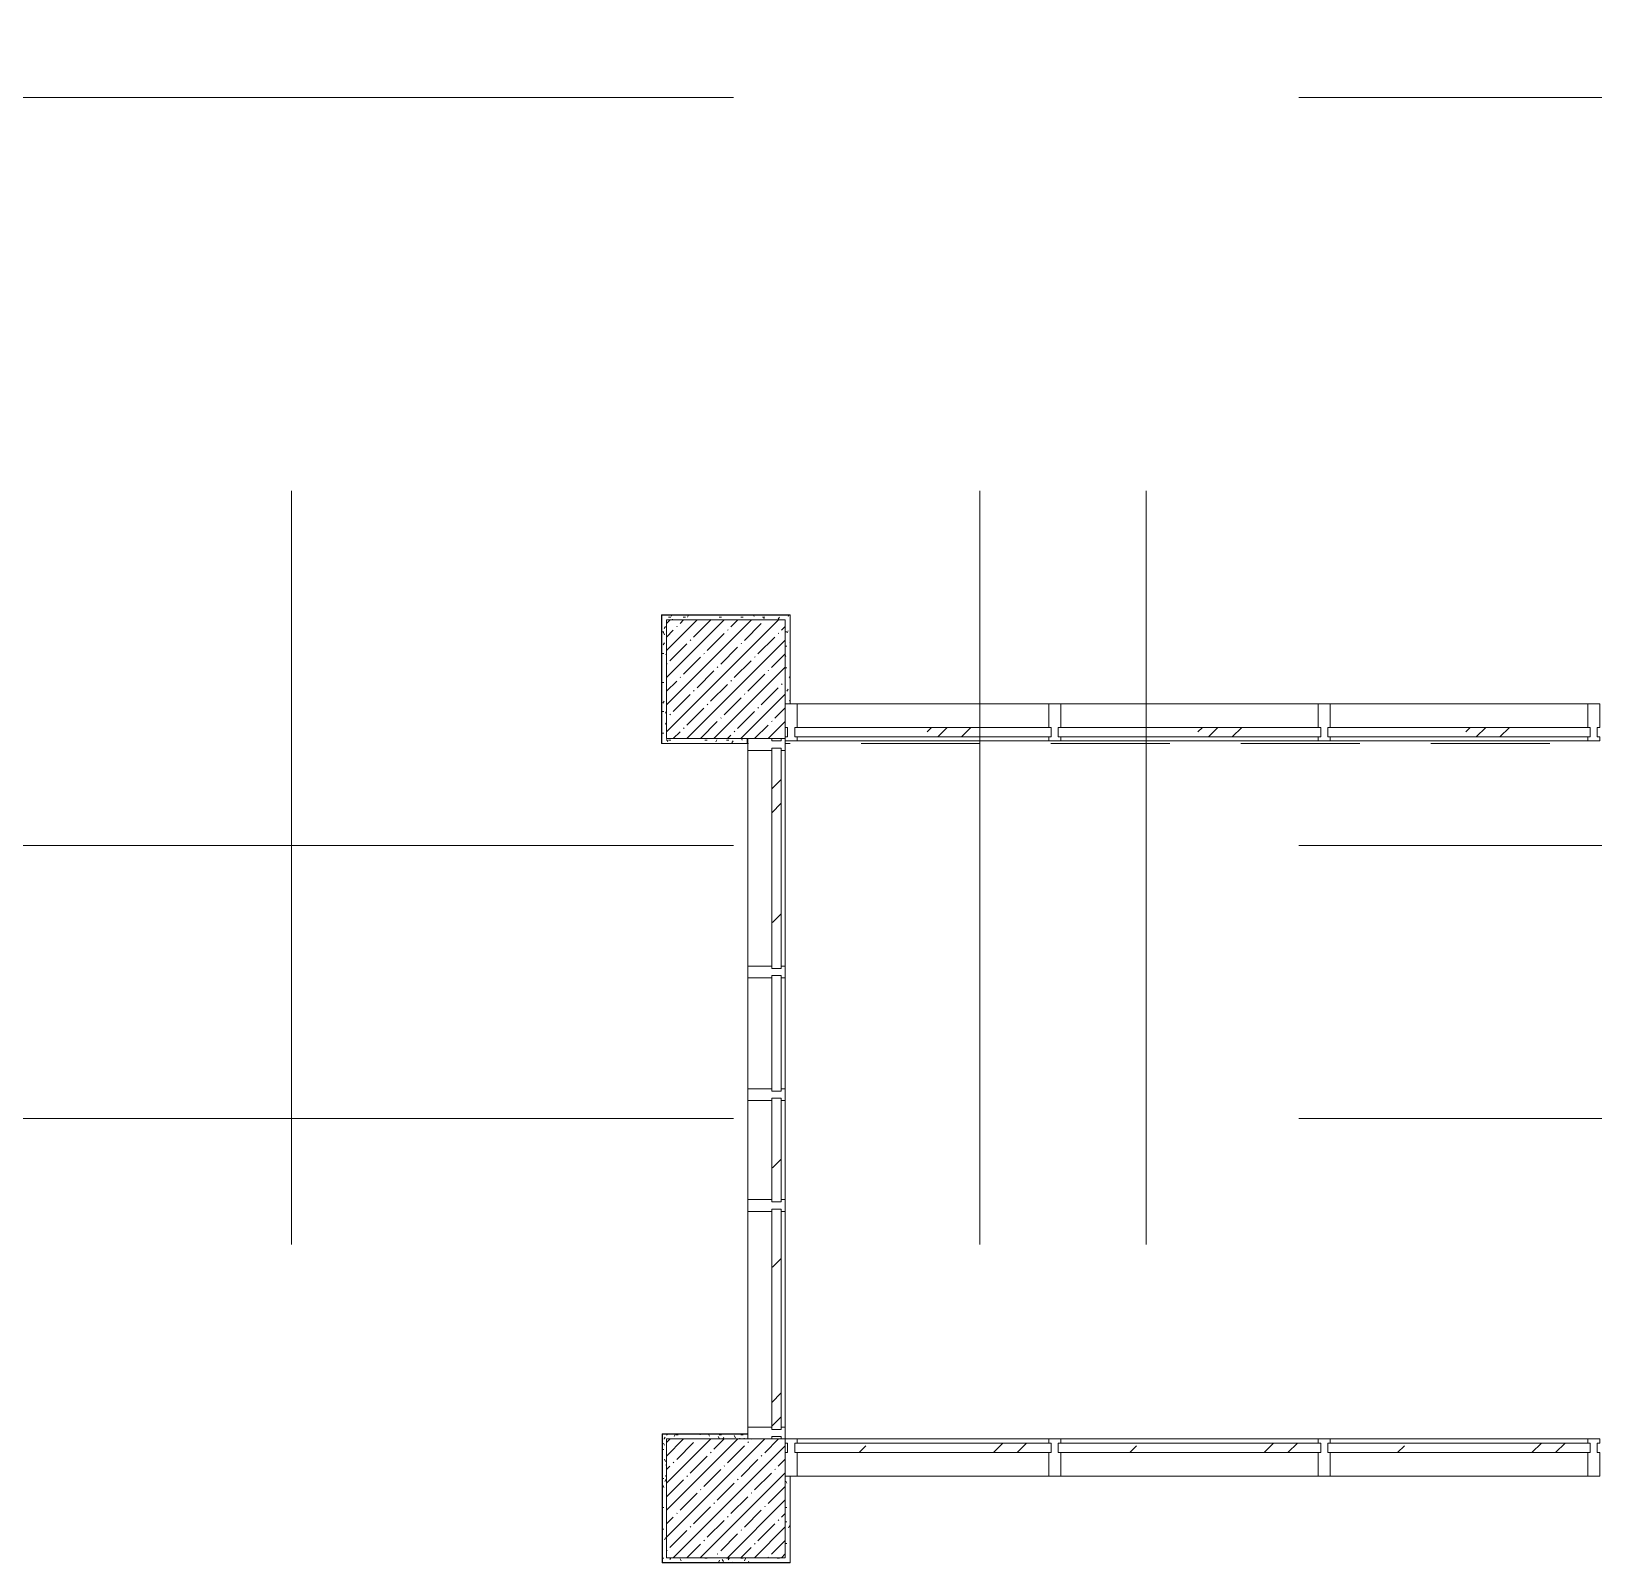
# Model space of a CAD drawing. Header units: millimetres. Extents: x -8624 to 200327, y -8553 to 29000.
# Drawn here: x 167214 to 173795, y 15124 to 21579 of the extents above; entities that cross this region are included whole.
import ezdxf

# ---------------------------------------------------------------- set-up
doc = ezdxf.new("R2010")
doc.units = ezdxf.units.MM
doc.linetypes.add('200_ШТРИХ__ш1_п0_6_', pattern=[800, 500, -300])
doc.linetypes.add('Осевая', pattern=[15875, 3175, -2381.25, 7937.5, -2381.25])
for name, color, linetype, lineweight in [('A-DETL-MBND-1', 7, '200_ШТРИХ__ш1_п0_6_', 9), ('A-GLAZ-CURT-2', 7, 'Continuous', 9), ('A-GLAZ-CWMG-3', 7, 'Continuous', 9), ('I-WALL-5', 7, 'Continuous', 9), ('S-COLS-2', 7, 'Continuous', 9), ('Оси-2', 7, 'Осевая', 9)]:
    doc.layers.add(name, color=color, linetype=linetype, lineweight=lineweight)
doc.layers.add('A-FLOR-3', color=7, linetype='Continuous', lineweight=9, true_color=0xaaaaaa)
doc.layers.add('I-WALL-7', color=9, linetype='Continuous', lineweight=9, true_color=0x808080)
pattern_1 = [(0, (96349.85, 0), (121.92, 30.48), [10.058, -81.382, 10.058, -81.382, -487.68]), (0, (96349.85, 0), (121.92, 30.48), [-182.88, 10.058, -172.822, 10.058, -81.382, -213.36]), (0, (96349.85, 0), (121.92, 30.48), [-457.2, 10.058, -50.902, 10.058, -142.342]), (120, (96395.57, 15.24), (-87.356454, 90.345817), [10.058, -81.382, 10.058, -81.382, -487.68]), (120, (96395.57, 15.24), (-87.356454, 90.345817), [-182.88, 10.058, -172.822, 10.058, -81.382, -213.36]), (120, (96395.57, 15.24), (-87.356454, 90.345817), [-457.2, 10.058, -50.902, 10.058, -142.342]), (240, (96410.81, 76.2), (-34.563546, -120.825817), [10.058, -81.382, 10.058, -81.382, -487.68]), (240, (96410.81, 76.2), (-34.563546, -120.825817), [-182.88, 10.058, -172.822, 10.058, -81.382, -213.36]), (240, (96410.81, 76.2), (-34.563546, -120.825817), [-457.2, 10.058, -50.902, 10.058, -142.342])]

# ---------------------------------------------------------------- blocks, each defined once
blk = doc.blocks.new('BSC_Колонна _Прямоугольная - 500х500-V204-План зашивки приборов отопления в осях 3 этажа 12-23')
at = {"layer": 'S-COLS-2'}
h = blk.add_hatch(dxfattribs=at)
h.set_pattern_fill('FP_155', color=256, style=0, pattern_type=2)
h.set_pattern_definition([(45, (-73790, -15400), (-57.02463, 57.02463), []), (45, (-73732.975, -15400), (-57.02463, 57.02463), [100.806, -20.161, 3.353, -16.808])])
h.paths.add_polyline_path([(-250, -250), (250, -250), (250, 250), (-250, 250), (-250, -120.5)])
for p, q in [((250, 250), (-250, 250)), ((-250, 250), (-250, -250)), ((250, -250), (250, 250)), ((-250, -250), (250, -250))]:
    blk.add_line(p, q, dxfattribs=at)
blk = doc.blocks.new('Системная панель - Стекло - 40мм-23562586-План зашивки приборов отопления в осях 3 этажа 12-23')
at = {"layer": 'A-GLAZ-CURT-2'}
h = blk.add_hatch(dxfattribs=at)
h.set_pattern_fill('FP_157', color=256, style=0, pattern_type=2)
h.set_pattern_definition([(135, (17995.83, -74123), (-282.8427, -282.8427), [200, -600]), (135, (18095.83, -74323), (-282.8427, -282.8427), [600, -200]), (135, (18195.83, -73923), (-282.8427, -282.8427), [200, -600])])
h.paths.add_polyline_path([(464.2, 0), (-464.2, 0), (-464.2, -40), (464.2, -40)])
for p, q in [((464.2, 0), (-464.2, 0)), ((-464.2, 0), (-464.2, -40)), ((-464.2, -40), (464.2, -40)), ((464.2, -40), (464.2, 0))]:
    blk.add_line(p, q, dxfattribs=at)
blk = doc.blocks.new('Системная панель - Стекло - 40мм-24234994-План зашивки приборов отопления в осях 3 этажа 12-23')
at = {"layer": 'A-GLAZ-CURT-2'}
for p, q in [((243.3, 0), (-243.3, 0)), ((-243.3, 0), (-243.3, -40)), ((243.3, -40), (243.3, 0)), ((-243.3, -40), (243.3, -40))]:
    blk.add_line(p, q, dxfattribs=at)
blk = doc.blocks.new('Прямоугольный импост - Импост структурный с накладкой - 160мм Темный-31239176-План зашивки приборов отопления в осях 3 этажа 12-23')
at = {"layer": 'A-GLAZ-CWMG-3'}
for p, q in [((73883, 17641.7), (73883, 18550)), ((74040, 17641.7), (74040, 18550))]:
    blk.add_line(p, q, dxfattribs=at)
blk = doc.blocks.new('Прямоугольный импост - Импост структурный с накладкой - 160мм Темный-31239177-План зашивки приборов отопления в осях 3 этажа 12-23')
at = {"layer": 'A-GLAZ-CWMG-3'}
for p, q in [((73883, 17125), (73883, 17591.7)), ((74040, 17125), (74040, 17591.7))]:
    blk.add_line(p, q, dxfattribs=at)
blk = doc.blocks.new('Прямоугольный импост - Импост структурный с накладкой - 160мм Темный-31239202-План зашивки приборов отопления в осях 3 этажа 12-23')
at = {"layer": 'A-GLAZ-CWMG-3'}
for p, q in [((-50, 40), (-50, 140)), ((-50, 140), (0, 140)), ((-40, 40), (-50, 40)), ((-50, -17), (-50, 0)), ((-50, 0), (-40, 0)), ((-40, 0), (-40, 40)), ((-10, 40), (-10, 0)), ((0, 40), (-10, 40)), ((-10, 0), (0, 0)), ((0, -17), (-50, -17))]:
    blk.add_line(p, q, dxfattribs=at)
blk = doc.blocks.new('Прямоугольный импост - Импост структурный с накладкой - 160мм Темный-31239205-План зашивки приборов отопления в осях 3 этажа 12-23')
at = {"layer": 'A-GLAZ-CWMG-3'}
for p, q in [((0, 140), (-50, 140)), ((-50, 140), (-50, 40)), ((-50, 40), (-40, 40)), ((-40, 0), (-50, 0)), ((-50, 0), (-50, -17)), ((-40, 40), (-40, 0)), ((-10, 0), (-10, 40)), ((-10, 40), (0, 40)), ((0, 0), (-10, 0)), ((-50, -17), (0, -17))]:
    blk.add_line(p, q, dxfattribs=at)
blk = doc.blocks.new('Прямоугольный импост - Импост структурный с накладкой - 160мм Темный-31239180-План зашивки приборов отопления в осях 3 этажа 12-23')
at = {"layer": 'A-GLAZ-CWMG-3'}
for p, q in [((-25, 40), (-25, 140)), ((-25, 140), (25, 140)), ((25, 140), (25, 40)), ((-15, 40), (-25, 40)), ((-25, -17), (-25, 0)), ((-25, 0), (-15, 0)), ((-15, 0), (-15, 40)), ((15, 40), (15, 0)), ((25, 40), (15, 40)), ((15, 0), (25, 0)), ((25, 0), (25, -17)), ((25, -17), (-25, -17))]:
    blk.add_line(p, q, dxfattribs=at)
blk = doc.blocks.new('BSC_Колонна _Прямоугольная - 500х500-V211-План зашивки приборов отопления в осях 3 этажа 12-23')
at = {"layer": 'S-COLS-2'}
h = blk.add_hatch(dxfattribs=at)
h.set_pattern_fill('FP_159', color=256, style=0, pattern_type=2)
h.set_pattern_definition([(45, (-73790, -18850), (-57.02463, 57.02463), []), (45, (-73732.975, -18850), (-57.02463, 57.02463), [100.806, -20.161, 3.353, -16.808])])
h.paths.add_polyline_path([(-250, -250), (250, -250), (250, 250), (-250, 250), (-250, -114.7)])
for p, q in [((250, 250), (-250, 250)), ((-250, 250), (-250, -250)), ((250, -250), (250, 250)), ((-250, -250), (250, -250))]:
    blk.add_line(p, q, dxfattribs=at)
blk = doc.blocks.new('Системная панель - Стекло - 40мм-24234969-План зашивки приборов отопления в осях 3 этажа 12-23')
at = {"layer": 'A-GLAZ-CURT-2'}
h = blk.add_hatch(dxfattribs=at)
h.set_pattern_fill('FP_163', color=256, style=0, pattern_type=2)
h.set_pattern_definition([(45, (-74720, -18507), (-282.8427, 282.8427), [200, -600]), (45, (-74920, -18607), (-282.8427, 282.8427), [600, -200]), (45, (-74520, -18707), (-282.8427, 282.8427), [200, -600])])
h.paths.add_polyline_path([(540, 0), (540, 40), (-540, 40), (-540, 0), (19.4, 0)])
for p, q in [((540, 40), (-540, 40)), ((-540, 40), (-540, 0)), ((-540, 0), (540, 0)), ((540, 0), (540, 40))]:
    blk.add_line(p, q, dxfattribs=at)
blk = doc.blocks.new('Прямоугольный импост - Импост структурный с накладкой - 160мм-23562401-План зашивки приборов отопления в осях 3 этажа 12-23')
at = {"layer": 'A-GLAZ-CWMG-3'}
for p, q in [((75150, 18747), (74090, 18747)), ((75150, 18590), (74090, 18590))]:
    blk.add_line(p, q, dxfattribs=at)
blk = doc.blocks.new('Прямоугольный импост - Импост структурный с накладкой - 160мм-23618923-План зашивки приборов отопления в осях 3 этажа 12-23')
at = {"layer": 'A-GLAZ-CWMG-3'}
for p, q in [((0, 17), (-50, 17)), ((-50, 17), (-50, 0)), ((-50, 0), (-40, 0)), ((-40, 0), (-40, -40)), ((-10, -40), (-10, 0)), ((-10, 0), (0, 0)), ((0, 7), (0, 17)), ((-40, -40), (-50, -40)), ((-50, -40), (-50, -140)), ((0, -40), (-10, -40)), ((-50, -140), (0, -140))]:
    blk.add_line(p, q, dxfattribs=at)
blk = doc.blocks.new('Системная панель - Стекло - 40мм-24234970-План зашивки приборов отопления в осях 3 этажа 12-23')
at = {"layer": 'A-GLAZ-CURT-2'}
h = blk.add_hatch(dxfattribs=at)
h.set_pattern_fill('FP_164', color=256, style=0, pattern_type=2)
h.set_pattern_definition([(45, (-76977.5, -18507), (-282.8427, 282.8427), [200, -600]), (45, (-77177.5, -18607), (-282.8427, 282.8427), [600, -200]), (45, (-76777.5, -18707), (-282.8427, 282.8427), [200, -600])])
h.paths.add_polyline_path([(552.5, 0), (552.5, 40), (-552.5, 40), (-552.5, 0)])
for p, q in [((552.5, 40), (-552.5, 40)), ((-552.5, 40), (-552.5, 0)), ((-552.5, 0), (552.5, 0)), ((552.5, 0), (552.5, 40))]:
    blk.add_line(p, q, dxfattribs=at)
blk = doc.blocks.new('Прямоугольный импост - Импост структурный с накладкой - 160мм-23562410-План зашивки приборов отопления в осях 3 этажа 12-23')
at = {"layer": 'A-GLAZ-CWMG-3'}
for p, q in [((77420, 18747), (76335, 18747)), ((77420, 18590), (76335, 18590))]:
    blk.add_line(p, q, dxfattribs=at)
blk = doc.blocks.new('Прямоугольный импост - Импост структурный с накладкой - 160мм-23618920-План зашивки приборов отопления в осях 3 этажа 12-23')
at = {"layer": 'A-GLAZ-CWMG-3'}
for p, q in [((-25, 0), (-25, 17)), ((-25, 17), (25, 17)), ((-15, 0), (-25, 0)), ((-15, -40), (-15, 0)), ((25, 0), (15, 0)), ((15, 0), (15, -40)), ((25, 17), (25, 0)), ((-25, -140), (-25, -40)), ((-25, -40), (-15, -40)), ((15, -40), (25, -40)), ((25, -40), (25, -140)), ((25, -140), (-25, -140))]:
    blk.add_line(p, q, dxfattribs=at)
blk = doc.blocks.new('Системная панель - Стекло - 40мм-30335137-План зашивки приборов отопления в осях 3 этажа 12-23')
at = {"layer": 'A-GLAZ-CURT-2'}
h = blk.add_hatch(dxfattribs=at)
h.set_pattern_fill('FP_165', color=256, style=0, pattern_type=2)
h.set_pattern_definition([(45, (-74720, -15533), (-282.8427, 282.8427), [200, -600]), (45, (-74920, -15633), (-282.8427, 282.8427), [600, -200]), (45, (-74520, -15733), (-282.8427, 282.8427), [200, -600])])
h.paths.add_polyline_path([(540, -40), (540, 0), (-540, 0), (-540, -40), (19.4, -40)])
for p, q in [((540, 0), (-540, 0)), ((-540, 0), (-540, -40)), ((540, -40), (540, 0)), ((-540, -40), (540, -40))]:
    blk.add_line(p, q, dxfattribs=at)
blk = doc.blocks.new('Прямоугольный импост - Импост структурный с накладкой - 160мм-23562329-План зашивки приборов отопления в осях 3 этажа 12-23')
at = {"layer": 'A-GLAZ-CWMG-3'}
for p, q in [((75150, 15650), (74090, 15650)), ((75150, 15493), (74090, 15493))]:
    blk.add_line(p, q, dxfattribs=at)
blk = doc.blocks.new('Прямоугольный импост - Импост структурный с накладкой - 160мм-30335139-План зашивки приборов отопления в осях 3 этажа 12-23')
at = {"layer": 'A-GLAZ-CWMG-3'}
for p, q in [((0, 140), (-50, 140)), ((-50, 140), (-50, 40)), ((-50, 40), (-40, 40)), ((-40, 0), (-50, 0)), ((-50, 0), (-50, -17)), ((-40, 40), (-40, 0)), ((-10, 0), (-10, 40)), ((-10, 40), (0, 40)), ((0, 0), (-10, 0)), ((-50, -17), (0, -17))]:
    blk.add_line(p, q, dxfattribs=at)
blk = doc.blocks.new('Системная панель - Стекло - 40мм-30335140-План зашивки приборов отопления в осях 3 этажа 12-23')
at = {"layer": 'A-GLAZ-CURT-2'}
h = blk.add_hatch(dxfattribs=at)
h.set_pattern_fill('FP_166', color=256, style=0, pattern_type=2)
h.set_pattern_definition([(45, (-76977.5, -15533), (-282.8427, 282.8427), [200, -600]), (45, (-77177.5, -15633), (-282.8427, 282.8427), [600, -200]), (45, (-76777.5, -15733), (-282.8427, 282.8427), [200, -600])])
h.paths.add_polyline_path([(552.5, -40), (552.5, 0), (-552.5, 0), (-552.5, -40), (-57, -40)])
for p, q in [((552.5, 0), (-552.5, 0)), ((-552.5, 0), (-552.5, -40)), ((552.5, -40), (552.5, 0)), ((-552.5, -40), (552.5, -40))]:
    blk.add_line(p, q, dxfattribs=at)
blk = doc.blocks.new('Прямоугольный импост - Импост структурный с накладкой - 160мм-23562331-План зашивки приборов отопления в осях 3 этажа 12-23')
at = {"layer": 'A-GLAZ-CWMG-3'}
for p, q in [((77420, 15650), (76335, 15650)), ((77420, 15493), (76335, 15493))]:
    blk.add_line(p, q, dxfattribs=at)
blk = doc.blocks.new('Прямоугольный импост - Импост структурный с накладкой - 160мм-30335135-План зашивки приборов отопления в осях 3 этажа 12-23')
at = {"layer": 'A-GLAZ-CWMG-3'}
for p, q in [((-25, 40), (-25, 140)), ((-25, 140), (25, 140)), ((25, 140), (25, 40)), ((-15, 40), (-25, 40)), ((-25, -17), (-25, 0)), ((-25, 0), (-15, 0)), ((-15, 0), (-15, 40)), ((15, 40), (15, 0)), ((25, 40), (15, 40)), ((15, 0), (25, 0)), ((25, 0), (25, -17)), ((25, -17), (-25, -17))]:
    blk.add_line(p, q, dxfattribs=at)
blk = doc.blocks.new('Системная панель - Стекло - 40мм-V223-План зашивки приборов отопления в осях 3 этажа 12-23')
at = {"layer": 'A-GLAZ-CURT-2'}
h = blk.add_hatch(dxfattribs=at)
h.set_pattern_fill('FP_177', color=256, style=0, pattern_type=2)
h.set_pattern_definition([(45, (-75842.5, -18507), (-282.8427, 282.8427), [200, -600]), (45, (-76042.5, -18607), (-282.8427, 282.8427), [600, -200]), (45, (-75642.5, -18707), (-282.8427, 282.8427), [200, -600])])
h.paths.add_polyline_path([(552.5, 0), (552.5, 40), (-552.5, 40), (-552.5, 0), (351, 0)])
for p, q in [((552.5, 40), (-552.5, 40)), ((-552.5, 40), (-552.5, 0)), ((-552.5, 0), (552.5, 0)), ((552.5, 0), (552.5, 40))]:
    blk.add_line(p, q, dxfattribs=at)
blk = doc.blocks.new('Системная панель - Стекло - 40мм-V224-План зашивки приборов отопления в осях 3 этажа 12-23')
at = {"layer": 'A-GLAZ-CURT-2'}
h = blk.add_hatch(dxfattribs=at)
h.set_pattern_fill('FP_178', color=256, style=0, pattern_type=2)
h.set_pattern_definition([(45, (-75842.5, -15533), (-282.8427, 282.8427), [200, -600]), (45, (-76042.5, -15633), (-282.8427, 282.8427), [600, -200]), (45, (-75642.5, -15733), (-282.8427, 282.8427), [200, -600])])
h.paths.add_polyline_path([(552.5, -40), (552.5, 0), (-552.5, 0), (-552.5, -40), (351, -40)])
for p, q in [((552.5, 0), (-552.5, 0)), ((-552.5, 0), (-552.5, -40)), ((552.5, -40), (552.5, 0)), ((-552.5, -40), (552.5, -40))]:
    blk.add_line(p, q, dxfattribs=at)
blk = doc.blocks.new('Прямоугольный импост - Импост структурный с накладкой - 160мм-23562332-План зашивки приборов отопления в осях 3 этажа 12-23')
at = {"layer": 'A-GLAZ-CWMG-3'}
for p, q in [((76285, 15650), (75200, 15650)), ((76285, 15493), (75200, 15493))]:
    blk.add_line(p, q, dxfattribs=at)
blk = doc.blocks.new('Прямоугольный импост - Импост структурный с накладкой - 160мм-30335136-План зашивки приборов отопления в осях 3 этажа 12-23')
at = {"layer": 'A-GLAZ-CWMG-3'}
for p, q in [((-25, 40), (-25, 140)), ((-25, 140), (25, 140)), ((25, 140), (25, 40)), ((-15, 40), (-25, 40)), ((-25, -17), (-25, 0)), ((-25, 0), (-15, 0)), ((-15, 0), (-15, 40)), ((15, 40), (15, 0)), ((25, 40), (15, 40)), ((15, 0), (25, 0)), ((25, 0), (25, -17)), ((25, -17), (-25, -17))]:
    blk.add_line(p, q, dxfattribs=at)
blk = doc.blocks.new('Системная панель - Стекло - 40мм-23562590-План зашивки приборов отопления в осях 3 этажа 12-23')
at = {"layer": 'A-GLAZ-CURT-2'}
h = blk.add_hatch(dxfattribs=at)
h.set_pattern_fill('FP_181', color=256, style=0, pattern_type=2)
h.set_pattern_definition([(135, (16054.17, -74123), (-282.8427, -282.8427), [200, -600]), (135, (16154.17, -74323), (-282.8427, -282.8427), [600, -200]), (135, (16254.17, -73923), (-282.8427, -282.8427), [200, -600])])
h.paths.add_polyline_path([(464.2, 0), (-464.2, 0), (-464.2, -40), (464.2, -40)])
for p, q in [((464.2, 0), (-464.2, 0)), ((-464.2, 0), (-464.2, -40)), ((464.2, -40), (464.2, 0)), ((-464.2, -40), (464.2, -40))]:
    blk.add_line(p, q, dxfattribs=at)
blk = doc.blocks.new('Системная панель - Стекло - 40мм-24234995-План зашивки приборов отопления в осях 3 этажа 12-23')
at = {"layer": 'A-GLAZ-CURT-2'}
h = blk.add_hatch(dxfattribs=at)
h.set_pattern_fill('FP_182', color=256, style=0, pattern_type=2)
h.set_pattern_definition([(135, (16766.67, -74123), (-282.8427, -282.8427), [200, -600]), (135, (16866.67, -74323), (-282.8427, -282.8427), [600, -200]), (135, (16966.67, -73923), (-282.8427, -282.8427), [200, -600])])
h.paths.add_polyline_path([(218.3, 0), (-218.3, 0), (-218.3, -40), (218.3, -40)])
for p, q in [((218.3, 0), (-218.3, 0)), ((-218.3, 0), (-218.3, -40)), ((218.3, -40), (218.3, 0)), ((-218.3, -40), (218.3, -40))]:
    blk.add_line(p, q, dxfattribs=at)
blk = doc.blocks.new('Прямоугольный импост - Импост структурный с накладкой - 160мм Темный-31239183-План зашивки приборов отопления в осях 3 этажа 12-23')
at = {"layer": 'A-GLAZ-CWMG-3'}
for p, q in [((73883, 16658.3), (73883, 17075)), ((74040, 16658.3), (74040, 17075))]:
    blk.add_line(p, q, dxfattribs=at)

msp = doc.modelspace()

# ---------------------------------------------------------------- hatches: boundary and pattern name
at = {"layer": 'I-WALL-7'}
h = msp.add_hatch(dxfattribs=at)
h.set_pattern_fill('FP_183', color=256, style=0, pattern_type=2)
h.set_pattern_definition(pattern_1)
h.paths.add_polyline_path([(170389.8, 19100), (170389.8, 19120), (169869.8, 19120), (169869.8, 19100), (170262.3, 19100)])
h = msp.add_hatch(dxfattribs=at)
h.set_pattern_fill('FP_183', color=256, style=0, pattern_type=2)
h.set_pattern_definition(pattern_1)
h.paths.add_polyline_path([(169889.8, 18580), (169889.8, 19100), (169869.8, 19100), (169869.8, 18580)])
h = msp.add_hatch(dxfattribs=at)
h.set_pattern_fill('FP_183', color=256, style=0, pattern_type=2)
h.set_pattern_definition(pattern_1)
h.paths.add_polyline_path([(170389.8, 18747), (170409.8, 18747), (170409.8, 19120), (170389.8, 19120), (170389.8, 19100)])
h = msp.add_hatch(dxfattribs=at)
h.set_pattern_fill('FP_183', color=256, style=0, pattern_type=2)
h.set_pattern_definition(pattern_1)
h.paths.add_polyline_path([(170229.8, 18580), (170229.8, 18600), (169889.8, 18600), (169889.8, 18580)])
h = msp.add_hatch(dxfattribs=at)
h.set_pattern_fill('FP_183', color=256, style=0, pattern_type=2)
h.set_pattern_definition(pattern_1)
h.paths.add_polyline_path([(170232.8, 15650), (170232.8, 15670), (169872.8, 15670), (169872.8, 15650), (169892.8, 15650)])
h = msp.add_hatch(dxfattribs=at)
h.set_pattern_fill('FP_183', color=256, style=0, pattern_type=2)
h.set_pattern_definition(pattern_1)
h.paths.add_polyline_path([(169872.8, 15130), (169892.8, 15130), (169892.8, 15150), (169889.8, 15150), (169889.8, 15650), (169872.8, 15650), (169872.8, 15279.5)])
h = msp.add_hatch(dxfattribs=at)
h.set_pattern_fill('FP_183', color=256, style=0, pattern_type=2)
h.set_pattern_definition(pattern_1)
h.paths.add_polyline_path([(170409.8, 15150), (170409.8, 15493), (170389.8, 15493), (170389.8, 15150)])
h = msp.add_hatch(dxfattribs=at)
h.set_pattern_fill('FP_183', color=256, style=0, pattern_type=2)
h.set_pattern_definition(pattern_1)
h.paths.add_polyline_path([(170389.8, 15130), (170409.8, 15130), (170409.8, 15150), (169892.8, 15150), (169892.8, 15130)])

# ---------------------------------------------------------------- linework, layer by layer
at = {"layer": 'A-DETL-MBND-1'}
for p, q in [((180809.8, 18580), (170389.8, 18580)), ((180808.8, 18579), (170389.8, 18579))]:
    msp.add_line(p, q, dxfattribs=at)
at = {"layer": 'A-FLOR-3'}
msp.add_line((170410.8, 15493), (170410.8, 15133), dxfattribs=at)
at = {"layer": 'I-WALL-5'}
for p, q in [((170410.8, 19121), (169868.8, 19121)), ((169868.8, 19121), (169868.8, 18579)), ((170409.8, 19120), (169869.8, 19120)), ((169869.8, 19120), (169869.8, 18580)), ((170409.8, 18747), (170409.8, 19120)), ((170410.8, 18747), (170410.8, 19121)), ((170389.8, 18747), (170410.8, 18747)), ((169868.8, 18579), (170234.8, 18579)), ((170234.8, 18580), (169869.8, 18580)), ((170229.8, 18580), (170229.8, 18600)), ((170234.8, 18579), (170234.8, 18580)), ((169871.8, 15671), (169871.8, 15129)), ((170232.8, 15671), (169871.8, 15671)), ((170232.8, 15670), (169872.8, 15670)), ((169872.8, 15670), (169872.8, 15130)), ((170232.8, 15650), (170232.8, 15671)), ((170410.8, 15493), (170389.8, 15493)), ((170409.8, 15130), (170409.8, 15493)), ((169871.8, 15129), (170410.8, 15129)), ((169872.8, 15130), (170409.8, 15130)), ((170410.8, 15129), (170410.8, 15133))]:
    msp.add_line(p, q, dxfattribs=at)
at = {"layer": 'Оси-2'}
for p, q in [((171909.8, 593.7), (171909.8, 25030)), ((171209.8, 593.7), (171209.8, 24898.1)), ((168309.8, 593.7), (168309.8, 24850)), ((135246.3, 21300), (178599.8, 21300)), ((135246.3, 18150), (178599.8, 18150)), ((135246.3, 17000), (178599.8, 17000))]:
    msp.add_line(p, q, dxfattribs=at)

# ---------------------------------------------------------------- block references
at = {"layer": 'A-GLAZ-CURT-2'}
for name, p in [('Системная панель - Стекло - 40мм-24234969-План зашивки приборов отопления в осях 3 этажа 12-23', (170969.8, 18607)), ('Системная панель - Стекло - 40мм-V223-План зашивки приборов отопления в осях 3 этажа 12-23', (172092.3, 18607)), ('Системная панель - Стекло - 40мм-24234970-План зашивки приборов отопления в осях 3 этажа 12-23', (173227.3, 18607)), ('Системная панель - Стекло - 40мм-30335137-План зашивки приборов отопления в осях 3 этажа 12-23', (170969.8, 15633)), ('Системная панель - Стекло - 40мм-V224-План зашивки приборов отопления в осях 3 этажа 12-23', (172092.3, 15633)), ('Системная панель - Стекло - 40мм-30335140-План зашивки приборов отопления в осях 3 этажа 12-23', (173227.3, 15633))]:
    msp.add_blockref(name, p, dxfattribs=at)
at = {"layer": 'A-GLAZ-CURT-2', "rotation": 269.9999999999998}
for name, p in [('Системная панель - Стекло - 40мм-23562586-План зашивки приборов отопления в осях 3 этажа 12-23', (170372.8, 18095.8)), ('Системная панель - Стекло - 40мм-24234994-План зашивки приборов отопления в осях 3 этажа 12-23', (170372.8, 17358.3)), ('Системная панель - Стекло - 40мм-24234995-План зашивки приборов отопления в осях 3 этажа 12-23', (170372.8, 16866.7)), ('Системная панель - Стекло - 40мм-23562590-План зашивки приборов отопления в осях 3 этажа 12-23', (170372.8, 16154.2))]:
    msp.add_blockref(name, p, dxfattribs=at)
at = {"layer": 'A-GLAZ-CWMG-3'}
for name, p, rotation in [('Прямоугольный импост - Импост структурный с накладкой - 160мм-23618923-План зашивки приборов отопления в осях 3 этажа 12-23', (170389.8, 18607), 180), ('Прямоугольный импост - Импост структурный с накладкой - 160мм Темный-31239205-План зашивки приборов отопления в осях 3 этажа 12-23', (170372.8, 18600), 89.99999999999984), ('Прямоугольный импост - Импост структурный с накладкой - 160мм-30335139-План зашивки приборов отопления в осях 3 этажа 12-23', (170389.8, 15633), 180)]:
    msp.add_blockref(name, p, dxfattribs=dict(at, rotation=rotation))
for name, p in [('Прямоугольный импост - Импост структурный с накладкой - 160мм-23562401-План зашивки приборов отопления в осях 3 этажа 12-23', (96349.8, 0)), ('Прямоугольный импост - Импост структурный с накладкой - 160мм-23562410-План зашивки приборов отопления в осях 3 этажа 12-23', (95214.8, 0)), ('Прямоугольный импост - Импост структурный с накладкой - 160мм-23562410-План зашивки приборов отопления в осях 3 этажа 12-23', (96349.8, 0)), ('Прямоугольный импост - Импост структурный с накладкой - 160мм Темный-31239176-План зашивки приборов отопления в осях 3 этажа 12-23', (96349.8, 0)), ('Прямоугольный импост - Импост структурный с накладкой - 160мм Темный-31239177-План зашивки приборов отопления в осях 3 этажа 12-23', (96349.8, 0)), ('Прямоугольный импост - Импост структурный с накладкой - 160мм Темный-31239183-План зашивки приборов отопления в осях 3 этажа 12-23', (96349.8, 0)), ('Прямоугольный импост - Импост структурный с накладкой - 160мм Темный-31239176-План зашивки приборов отопления в осях 3 этажа 12-23', (96349.8, -1941.7)), ('Прямоугольный импост - Импост структурный с накладкой - 160мм-23562329-План зашивки приборов отопления в осях 3 этажа 12-23', (96349.8, 0)), ('Прямоугольный импост - Импост структурный с накладкой - 160мм-23562332-План зашивки приборов отопления в осях 3 этажа 12-23', (96349.8, 0)), ('Прямоугольный импост - Импост структурный с накладкой - 160мм-23562331-План зашивки приборов отопления в осях 3 этажа 12-23', (96349.8, 0))]:
    msp.add_blockref(name, p, dxfattribs=at)
at = {"layer": 'A-GLAZ-CWMG-3', "extrusion": (0, 0, -1)}
for name, p, rotation in [('Прямоугольный импост - Импост структурный с накладкой - 160мм-23618920-План зашивки приборов отопления в осях 3 этажа 12-23', (-171524.8, 18607), 180), ('Прямоугольный импост - Импост структурный с накладкой - 160мм-23618920-План зашивки приборов отопления в осях 3 этажа 12-23', (-172659.8, 18607), 180), ('Прямоугольный импост - Импост структурный с накладкой - 160мм-23618920-План зашивки приборов отопления в осях 3 этажа 12-23', (-173794.8, 18607), 180), ('Прямоугольный импост - Импост структурный с накладкой - 160мм Темный-31239180-План зашивки приборов отопления в осях 3 этажа 12-23', (-170372.8, 17616.7), 270.0000000000002), ('Прямоугольный импост - Импост структурный с накладкой - 160мм Темный-31239180-План зашивки приборов отопления в осях 3 этажа 12-23', (-170372.8, 17100), 270.0000000000002), ('Прямоугольный импост - Импост структурный с накладкой - 160мм Темный-31239180-План зашивки приборов отопления в осях 3 этажа 12-23', (-170372.8, 16633.3), 270.0000000000002), ('Прямоугольный импост - Импост структурный с накладкой - 160мм Темный-31239202-План зашивки приборов отопления в осях 3 этажа 12-23', (-170372.8, 15650), 270.0000000000002), ('Прямоугольный импост - Импост структурный с накладкой - 160мм-30335136-План зашивки приборов отопления в осях 3 этажа 12-23', (-171524.8, 15633), 180), ('Прямоугольный импост - Импост структурный с накладкой - 160мм-30335135-План зашивки приборов отопления в осях 3 этажа 12-23', (-172659.8, 15633), 180), ('Прямоугольный импост - Импост структурный с накладкой - 160мм-30335136-План зашивки приборов отопления в осях 3 этажа 12-23', (-173794.8, 15633), 180)]:
    msp.add_blockref(name, p, dxfattribs=dict(at, rotation=rotation))
at = {"layer": 'S-COLS-2'}
for name, p in [('BSC_Колонна _Прямоугольная - 500х500-V211-План зашивки приборов отопления в осях 3 этажа 12-23', (170139.8, 18850)), ('BSC_Колонна _Прямоугольная - 500х500-V204-План зашивки приборов отопления в осях 3 этажа 12-23', (170139.8, 15400))]:
    msp.add_blockref(name, p, dxfattribs=at)

doc.saveas('drawing.dxf')
